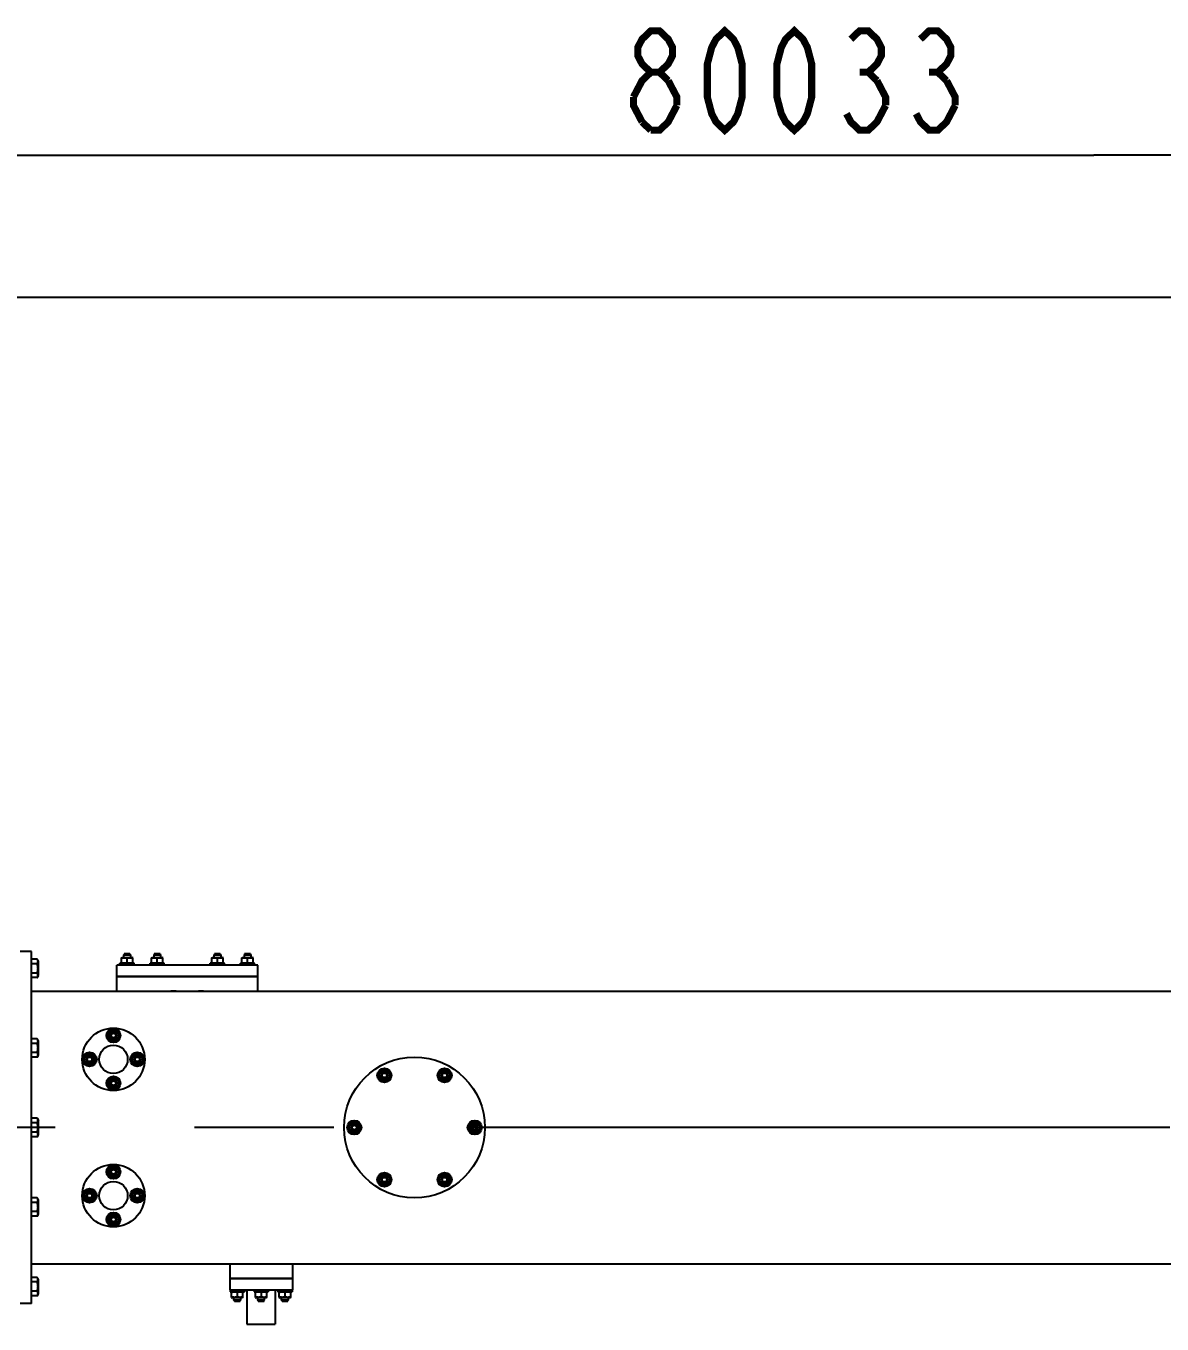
# Model space of a CAD drawing. Header units: millimetres. Extents: x 0 to 1189, y 0 to 841.
# Drawn here: x 506.72 to 546.72, y 692.27 to 737.97 of the extents above; entities that cross this region are included whole.
import ezdxf

# ---------------------------------------------------------------- set-up
doc = ezdxf.new("R2010")
doc.units = ezdxf.units.MM
doc.header["$LTSCALE"] = 65.395
doc.linetypes.add('CENTER', pattern=[0.6, 0.375, -0.075, 0.075, -0.075])
doc.layers.get('0').update_dxf_attribs({"linetype": 'CONTINUOUS'})
for name, color, linetype in [('ALL_AXIS', 7, 'CONTINUOUS'), ('ALL_CHAMFER', 7, 'CONTINUOUS'), ('ALL_DIMENSIONS', 7, 'CONTINUOUS'), ('ALL_ROUND', 7, 'CONTINUOUS')]:
    doc.layers.add(name, color=color, linetype=linetype)
doc.styles.get("Standard").update_dxf_attribs({"font": 'txt', "width": 0.7})
doc.dimstyles.new('DIMSTYLE_2', dxfattribs={"dimtxt": 3.5, "dimasz": 3, "dimexe": 0.18, "dimexo": 0.0625, "dimgap": 0.09, "dimtad": 1, "dimlfac": 25, "dimdsep": 46, "dimtxsty": 'STANDARD', "dimblk": '_FILLED', "dimblk1": '_FILLED', "dimblk2": '_FILLED', "dimcen": 0.09, "dimadec": 0, "dimazin": 0, "dimtp": 2, "dimtm": 2, "dimtfac": 1, "dimtofl": 0, "dimtmove": 0, "dimatfit": 3, "dimldrblk": '_FILLED', "dimfxl": 1, "dimtolj": 1, "dimarcsym": 0})

# ---------------------------------------------------------------- blocks, each defined once
blk = doc.blocks.new('_FILLED')
at = {"color": 0, "linetype": 'BYBLOCK'}
blk.add_solid([(0, 0), (-1, 0.167), (-1, -0.167)], dxfattribs=at)
blk = doc.blocks.new('*D1')
at = {"layer": 'ALL_DIMENSIONS', "color": 2, "linetype": 'CONTINUOUS'}
for p, q in [((111.762, 705.039), (111.762, 735.427)), ((976.89, 705.039), (976.89, 735.427)), ((111.762, 733.427), (544.326, 733.427)), ((976.89, 733.427), (544.326, 733.427))]:
    blk.add_line(p, q, dxfattribs=at)
at = {"layer": 'ALL_DIMENSIONS', "color": 2, "linetype": 'CONTINUOUS', "xscale": 3, "yscale": 3, "zscale": 3, "rotation": 180}
blk.add_blockref('_FILLED', (111.762, 733.427), dxfattribs=at)
at = {"layer": 'ALL_DIMENSIONS', "color": 2, "linetype": 'CONTINUOUS', "xscale": 3, "yscale": 3, "zscale": 3}
blk.add_blockref('_FILLED', (976.89, 733.427), dxfattribs=at)
blk = doc.blocks.new('*D5')
at = {"layer": 'ALL_DIMENSIONS', "color": 2, "linetype": 'CONTINUOUS'}
for p, q in [((452.402, 694.115), (452.402, 730.427)), ((692.402, 694.115), (692.402, 730.427)), ((452.402, 728.427), (572.402, 728.427)), ((692.402, 728.427), (572.402, 728.427))]:
    blk.add_line(p, q, dxfattribs=at)
at = {"layer": 'ALL_DIMENSIONS', "color": 2, "linetype": 'CONTINUOUS', "xscale": 3, "yscale": 3, "zscale": 3, "rotation": 180}
blk.add_blockref('_FILLED', (452.402, 728.427), dxfattribs=at)
at = {"layer": 'ALL_DIMENSIONS', "color": 2, "linetype": 'CONTINUOUS', "xscale": 3, "yscale": 3, "zscale": 3}
blk.add_blockref('_FILLED', (692.402, 728.427), dxfattribs=at)

msp = doc.modelspace()

# ---------------------------------------------------------------- linework, layer by layer
at = {"color": 7, "linetype": 'CONTINUOUS'}
for p, q in [((506.92175857, 705.38712965), (506.52175857, 705.38712965)), ((506.92175857, 692.98712965), (506.92175857, 705.38712965)), ((510.38443807, 705.30712965), (510.17907908, 705.30712965)), ((511.44443807, 705.30712965), (511.23907908, 705.30712965)), ((513.56443807, 705.30712965), (513.35907908, 705.30712965)), ((514.62443807, 705.30712965), (514.41907908, 705.30712965)), ((507.12058418, 705.1104458), (506.92175857, 705.1104458)), ((507.12058418, 704.94878773), (506.92175857, 704.94878773)), ((507.12058418, 705.1104458), (507.16175857, 705.03912965)), ((510.08175677, 705.16758161), (510.10175857, 705.17912965)), ((510.08175857, 704.98267666), (510.08175857, 705.16758265)), ((510.10175857, 704.97112965), (510.08175857, 704.98267666)), ((510.10175996, 705.17912965), (510.46175719, 705.17912965)), ((510.28175857, 705.00053994), (510.28175857, 705.14971937)), ((510.48176038, 705.16758161), (510.46175857, 705.17912965)), ((510.46175857, 704.97112965), (510.48175857, 704.98267666)), ((510.48175857, 704.98267666), (510.48175857, 705.16758265)), ((511.14175677, 705.16758161), (511.16175857, 705.17912965)), ((511.14175857, 704.98267666), (511.14175857, 705.16758265)), ((511.16175857, 704.97112965), (511.14175857, 704.98267666)), ((511.16175996, 705.17912965), (511.52175719, 705.17912965)), ((511.34175857, 705.00053994), (511.34175857, 705.14971937)), ((511.54176038, 705.16758161), (511.52175857, 705.17912965)), ((511.52175857, 704.97112965), (511.54175857, 704.98267666)), ((511.54175857, 704.98267666), (511.54175857, 705.16758265)), ((513.26175677, 705.16758161), (513.28175857, 705.17912965)), ((513.26175857, 704.98267666), (513.26175857, 705.16758265)), ((513.28175857, 704.97112965), (513.26175857, 704.98267666)), ((513.28175996, 705.17912965), (513.64175719, 705.17912965)), ((513.46175857, 705.00053994), (513.46175857, 705.14971937)), ((513.66176038, 705.16758161), (513.64175857, 705.17912965)), ((513.64175857, 704.97112965), (513.66175857, 704.98267666)), ((513.66175857, 704.98267666), (513.66175857, 705.16758265)), ((514.32175677, 705.16758161), (514.34175857, 705.17912965)), ((514.32175857, 704.98267666), (514.32175857, 705.16758265)), ((514.34175857, 704.97112965), (514.32175857, 704.98267666)), ((514.34175996, 705.17912965), (514.70175719, 705.17912965)), ((514.52175857, 705.00053994), (514.52175857, 705.14971937)), ((514.72176038, 705.16758161), (514.70175857, 705.17912965)), ((514.70175857, 704.97112965), (514.72175857, 704.98267666)), ((514.72175857, 704.98267666), (514.72175857, 705.16758265)), ((507.12058418, 704.62547158), (506.92175857, 704.62547158)), ((507.12058418, 704.4638135), (506.92175857, 704.4638135)), ((507.12058418, 704.4638135), (507.16175857, 704.53512965)), ((509.92177878, 704.50712965), (514.88173837, 704.50712965)), ((506.92175857, 703.98712965), (510.50768936, 703.98712965)), ((514.29582779, 703.98712965), (550.50768936, 703.98712965)), ((509.80175857, 702.65806976), (509.60175857, 702.54259971)), ((509.60175857, 702.54259971), (509.60175857, 702.3116596)), ((510.00175857, 702.54259971), (509.80175857, 702.65806976)), ((510.00175857, 702.3116596), (510.00175857, 702.54259971)), ((507.12058418, 702.3104458), (506.92175857, 702.3104458)), ((507.12058418, 702.14878773), (506.92175857, 702.14878773)), ((507.12058418, 702.3104458), (507.16175857, 702.23912965)), ((509.60175857, 702.3116596), (509.80175857, 702.19618955)), ((509.80175857, 702.19618955), (510.00175857, 702.3116596)), ((507.12058418, 701.82547158), (506.92175857, 701.82547158)), ((507.12058418, 701.6638135), (506.92175857, 701.6638135)), ((507.12058418, 701.6638135), (507.16175857, 701.73512965)), ((508.96175857, 701.81806976), (508.76175857, 701.70259971)), ((508.76175857, 701.70259971), (508.76175857, 701.4716596)), ((509.16175857, 701.70259971), (508.96175857, 701.81806976)), ((509.16175857, 701.4716596), (509.16175857, 701.70259971)), ((510.64175857, 701.81806976), (510.44175857, 701.70259971)), ((510.44175857, 701.70259971), (510.44175857, 701.4716596)), ((510.84175857, 701.70259971), (510.64175857, 701.81806976)), ((510.84175857, 701.4716596), (510.84175857, 701.70259971)), ((508.76175857, 701.4716596), (508.96175857, 701.35618955)), ((508.96175857, 701.35618955), (509.16175857, 701.4716596)), ((510.44175857, 701.4716596), (510.64175857, 701.35618955)), ((510.64175857, 701.35618955), (510.84175857, 701.4716596)), ((519.34175857, 701.25404362), (519.14175857, 701.13857356)), ((519.54175857, 701.13857356), (519.34175857, 701.25404362)), ((521.46175857, 701.25404362), (521.26175857, 701.13857356)), ((521.66175857, 701.13857356), (521.46175857, 701.25404362)), ((509.80175857, 700.97806976), (509.60175857, 700.86259971)), ((509.60175857, 700.86259971), (509.60175857, 700.6316596)), ((510.00175857, 700.86259971), (509.80175857, 700.97806976)), ((510.00175857, 700.6316596), (510.00175857, 700.86259971)), ((519.14175857, 701.13857356), (519.14175857, 700.90763346)), ((519.14175857, 700.90763346), (519.34175857, 700.7921634)), ((519.34175857, 700.7921634), (519.54175857, 700.90763346)), ((519.54175857, 700.90763346), (519.54175857, 701.13857356)), ((521.26175857, 701.13857356), (521.26175857, 700.90763346)), ((521.26175857, 700.90763346), (521.46175857, 700.7921634)), ((521.46175857, 700.7921634), (521.66175857, 700.90763346)), ((521.66175857, 700.90763346), (521.66175857, 701.13857356)), ((509.60175857, 700.6316596), (509.80175857, 700.51618955)), ((509.80175857, 700.51618955), (510.00175857, 700.6316596)), ((507.12058418, 699.5104458), (506.92175857, 699.5104458)), ((507.12058418, 699.34878773), (506.92175857, 699.34878773)), ((507.12058418, 699.5104458), (507.16175857, 699.43912965)), ((518.28175857, 699.41806976), (518.08175857, 699.30259971)), ((518.48175857, 699.30259971), (518.28175857, 699.41806976)), ((522.52175857, 699.41806976), (522.32175857, 699.30259971)), ((522.72175857, 699.30259971), (522.52175857, 699.41806976)), ((507.12058418, 699.02547158), (506.92175857, 699.02547158)), ((507.12058418, 698.8638135), (507.16175857, 698.93512965)), ((518.08175857, 699.30259971), (518.08175857, 699.0716596)), ((518.08175857, 699.0716596), (518.28175857, 698.95618955)), ((518.28175857, 698.95618955), (518.48175857, 699.0716596)), ((518.48175857, 699.0716596), (518.48175857, 699.30259971)), ((522.32175857, 699.30259971), (522.32175857, 699.0716596)), ((522.32175857, 699.0716596), (522.52175857, 698.95618955)), ((522.52175857, 698.95618955), (522.72175857, 699.0716596)), ((522.72175857, 699.0716596), (522.72175857, 699.30259971)), ((507.12058418, 698.8638135), (506.92175857, 698.8638135)), ((509.80175857, 697.85806976), (509.60175857, 697.74259971)), ((509.60175857, 697.74259971), (509.60175857, 697.5116596)), ((509.60175857, 697.5116596), (509.80175857, 697.39618955)), ((510.00175857, 697.74259971), (509.80175857, 697.85806976)), ((509.80175857, 697.39618955), (510.00175857, 697.5116596)), ((510.00175857, 697.5116596), (510.00175857, 697.74259971)), ((519.34175857, 697.5820959), (519.14175857, 697.46662585)), ((519.54175857, 697.46662585), (519.34175857, 697.5820959)), ((521.46175857, 697.5820959), (521.26175857, 697.46662585)), ((521.66175857, 697.46662585), (521.46175857, 697.5820959)), ((519.14175857, 697.46662585), (519.14175857, 697.23568574)), ((519.14175857, 697.23568574), (519.34175857, 697.12021569)), ((519.34175857, 697.12021569), (519.54175857, 697.23568574)), ((519.54175857, 697.23568574), (519.54175857, 697.46662585)), ((521.26175857, 697.46662585), (521.26175857, 697.23568574)), ((521.26175857, 697.23568574), (521.46175857, 697.12021569)), ((521.46175857, 697.12021569), (521.66175857, 697.23568574)), ((521.66175857, 697.23568574), (521.66175857, 697.46662585)), ((507.12058418, 696.7104458), (506.92175857, 696.7104458)), ((507.12058418, 696.7104458), (507.16175857, 696.63912965)), ((508.96175857, 697.01806976), (508.76175857, 696.90259971)), ((508.76175857, 696.90259971), (508.76175857, 696.6716596)), ((508.76175857, 696.6716596), (508.96175857, 696.55618955)), ((509.16175857, 696.90259971), (508.96175857, 697.01806976)), ((508.96175857, 696.55618955), (509.16175857, 696.6716596)), ((509.16175857, 696.6716596), (509.16175857, 696.90259971)), ((510.64175857, 697.01806976), (510.44175857, 696.90259971)), ((510.44175857, 696.90259971), (510.44175857, 696.6716596)), ((510.44175857, 696.6716596), (510.64175857, 696.55618955)), ((510.84175857, 696.90259971), (510.64175857, 697.01806976)), ((510.64175857, 696.55618955), (510.84175857, 696.6716596)), ((510.84175857, 696.6716596), (510.84175857, 696.90259971)), ((507.12058418, 696.54878773), (506.92175857, 696.54878773)), ((507.12058418, 696.22547158), (506.92175857, 696.22547158)), ((507.12058418, 696.0638135), (507.16175857, 696.13512965)), ((509.80175857, 696.17806976), (509.60175857, 696.06259971)), ((510.00175857, 696.06259971), (509.80175857, 696.17806976)), ((507.12058418, 696.0638135), (506.92175857, 696.0638135)), ((509.60175857, 696.06259971), (509.60175857, 695.8316596)), ((509.60175857, 695.8316596), (509.80175857, 695.71618955)), ((509.80175857, 695.71618955), (510.00175857, 695.8316596)), ((510.00175857, 695.8316596), (510.00175857, 696.06259971)), ((507.12058418, 693.9104458), (506.92175857, 693.9104458)), ((507.12058418, 693.9104458), (507.16175857, 693.83912965)), ((516.10174961, 693.86712965), (513.90176753, 693.86712965)), ((507.12058418, 693.74878773), (506.92175857, 693.74878773)), ((507.12058418, 693.42547158), (506.92175857, 693.42547158)), ((513.98175857, 693.40312965), (513.96175857, 693.39158265)), ((513.96175857, 693.20667666), (513.96175857, 693.39158265)), ((514.34175857, 693.40312965), (514.36175857, 693.39158265)), ((514.36175857, 693.20667666), (514.36175857, 693.39158265)), ((514.82175857, 693.40312965), (514.80175857, 693.39158265)), ((514.80175857, 693.20667666), (514.80175857, 693.39158265)), ((515.18175857, 693.40312965), (515.20175857, 693.39158265)), ((515.20175857, 693.20667666), (515.20175857, 693.39158265)), ((515.66175857, 693.40312965), (515.64175857, 693.39158265)), ((515.64175857, 693.20667666), (515.64175857, 693.39158265)), ((516.02175857, 693.40312965), (516.04175857, 693.39158265)), ((516.04175857, 693.20667666), (516.04175857, 693.39158265)), ((506.92175857, 692.98712965), (506.52175857, 692.98712965)), ((507.12058418, 693.2638135), (506.92175857, 693.2638135)), ((507.12058418, 693.2638135), (507.16175857, 693.33512965)), ((513.96175677, 693.2066777), (513.98175857, 693.19512965)), ((514.34175719, 693.19512965), (513.98175996, 693.19512965)), ((514.05907908, 693.06712965), (514.26443807, 693.06712965)), ((514.16175857, 693.37371937), (514.16175857, 693.22453994)), ((514.36176038, 693.2066777), (514.34175857, 693.19512965)), ((514.80175677, 693.2066777), (514.82175857, 693.19512965)), ((515.18175719, 693.19512965), (514.82175996, 693.19512965)), ((514.89907908, 693.06712965), (515.10443807, 693.06712965)), ((515.00175857, 693.37371937), (515.00175857, 693.22453994)), ((515.20176038, 693.2066777), (515.18175857, 693.19512965)), ((515.64175677, 693.2066777), (515.66175857, 693.19512965)), ((516.02175719, 693.19512965), (515.66175996, 693.19512965)), ((515.73907908, 693.06712965), (515.94443807, 693.06712965)), ((515.84175857, 693.37371937), (515.84175857, 693.22453994)), ((516.04176038, 693.2066777), (516.02175857, 693.19512965))]:
    msp.add_line(p, q, dxfattribs=at)
at = {"color": 2, "linetype": 'CONTINUOUS'}
for p, q in [((510.17907908, 705.30712965), (510.17907908, 705.28445016)), ((510.38443807, 705.30712965), (510.38443807, 705.28445016)), ((511.23907908, 705.30712965), (511.23907908, 705.28445016)), ((511.44443807, 705.30712965), (511.44443807, 705.28445016)), ((513.35907908, 705.30712965), (513.35907908, 705.28445016)), ((513.56443807, 705.30712965), (513.56443807, 705.28445016)), ((514.41907908, 705.30712965), (514.41907908, 705.28445016)), ((514.62443807, 705.30712965), (514.62443807, 705.28445016)), ((514.05907908, 693.06712965), (514.05907908, 693.08980915)), ((514.26443807, 693.06712965), (514.26443807, 693.08980915)), ((514.89907908, 693.06712965), (514.89907908, 693.08980915)), ((515.10443807, 693.06712965), (515.10443807, 693.08980915)), ((515.73907908, 693.06712965), (515.73907908, 693.08980915)), ((515.94443807, 693.06712965), (515.94443807, 693.08980915))]:
    msp.add_line(p, q, dxfattribs=at)
at = {"color": 7, "linetype": 'CONTINUOUS'}
for points in [[(507.12058418, 704.94878773), (507.12640982, 704.95940765), (507.13145974, 704.96980971), (507.13572881, 704.97995768), (507.13923244, 704.98996026), (507.14199369, 704.99991106), (507.1439844, 705.00981909), (507.14518639, 705.01972602), (507.14559277, 705.0296275), (507.14518434, 705.03953121), (507.14397981, 705.04944283), (507.14198547, 705.05935666), (507.1392194, 705.06931467), (507.13570654, 705.07933092), (507.13143266, 705.08948349), (507.12639114, 705.09986546), (507.12058418, 705.1104458)], [(507.12058418, 704.62547158), (507.12717898, 704.6496924), (507.13276393, 704.67338851), (507.13733532, 704.69646298), (507.14090427, 704.71920656), (507.1434929, 704.74187945), (507.14506455, 704.76447629), (507.14558637, 704.78708057), (507.14506907, 704.80968589), (507.1435018, 704.83228464), (507.14091635, 704.85496392), (507.1373483, 704.87772263), (507.13277544, 704.90081783), (507.1271861, 704.92453828), (507.12058418, 704.94878773)], [(510.08175857, 705.14971937), (510.09228277, 705.15308744), (510.10262009, 705.15610057), (510.1127462, 705.15875573), (510.12273409, 705.16106201), (510.13264158, 705.16303023), (510.14248981, 705.16465218), (510.15231803, 705.16592604), (510.16212971, 705.16684352), (510.17194262, 705.16739617), (510.18175312, 705.16758265), (510.19156284, 705.16739662), (510.20137375, 705.16684454), (510.21118225, 705.16592795), (510.22100673, 705.16465522), (510.23085145, 705.16303461), (510.24075518, 705.161068), (510.25073589, 705.15876463), (510.26086033, 705.15611074), (510.27121031, 705.15309432), (510.28175857, 705.14971937)], [(510.08175857, 705.00053994), (510.09489992, 704.9963781), (510.10776974, 704.99277084), (510.12032232, 704.98972203), (510.13269478, 704.98722004), (510.14500562, 704.98524766), (510.15726493, 704.98382553), (510.16952502, 704.98296692), (510.18177772, 704.98267666), (510.19402996, 704.98296869), (510.20628868, 704.98382893), (510.21854608, 704.98525248), (510.2308534, 704.98722568), (510.24321917, 704.98972739), (510.25576371, 704.99277511), (510.26862557, 704.9963806), (510.28175857, 705.00053994)], [(510.28175857, 705.14971937), (510.29345671, 705.15344537), (510.30492562, 705.15673159), (510.31613046, 705.15957397), (510.32717573, 705.1619847), (510.33814885, 705.16397936), (510.34906613, 705.16554375), (510.35997342, 705.16667171), (510.37086945, 705.16735468), (510.38176964, 705.16758069), (510.39266971, 705.16735376), (510.4035655, 705.16666988), (510.41447202, 705.16554115), (510.42538761, 705.16397621), (510.43635807, 705.16198136), (510.44739919, 705.15957105), (510.45859944, 705.15672945), (510.47006428, 705.15344418), (510.48175857, 705.14971937)], [(510.28175857, 705.00053994), (510.29489992, 704.9963781), (510.30776974, 704.99277084), (510.32032232, 704.98972203), (510.33269478, 704.98722004), (510.34500562, 704.98524766), (510.35726493, 704.98382553), (510.36952502, 704.98296692), (510.38177772, 704.98267666), (510.39402996, 704.98296869), (510.40628868, 704.98382893), (510.41854608, 704.98525248), (510.4308534, 704.98722568), (510.44321917, 704.98972739), (510.45576371, 704.99277511), (510.46862557, 704.9963806), (510.48175857, 705.00053994)], [(511.14175857, 705.14971937), (511.15228277, 705.15308744), (511.16262009, 705.15610057), (511.1727462, 705.15875573), (511.18273409, 705.16106201), (511.19264158, 705.16303023), (511.20248981, 705.16465218), (511.21231803, 705.16592604), (511.22212971, 705.16684352), (511.23194262, 705.16739617), (511.24175312, 705.16758265), (511.25156284, 705.16739662), (511.26137375, 705.16684454), (511.27118225, 705.16592795), (511.28100673, 705.16465522), (511.29085145, 705.16303461), (511.30075518, 705.161068), (511.31073589, 705.15876463), (511.32086033, 705.15611074), (511.33121031, 705.15309432), (511.34175857, 705.14971937)], [(511.14175857, 705.00053994), (511.15489992, 704.9963781), (511.16776974, 704.99277084), (511.18032232, 704.98972203), (511.19269478, 704.98722004), (511.20500562, 704.98524766), (511.21726493, 704.98382553), (511.22952502, 704.98296692), (511.24177772, 704.98267666), (511.25402996, 704.98296869), (511.26628868, 704.98382893), (511.27854608, 704.98525248), (511.2908534, 704.98722568), (511.30321917, 704.98972739), (511.31576371, 704.99277511), (511.32862557, 704.9963806), (511.34175857, 705.00053994)], [(511.34175857, 705.14971937), (511.35345671, 705.15344537), (511.36492562, 705.15673159), (511.37613046, 705.15957397), (511.38717573, 705.1619847), (511.39814885, 705.16397936), (511.40906613, 705.16554375), (511.41997342, 705.16667171), (511.43086945, 705.16735468), (511.44176964, 705.16758069), (511.45266971, 705.16735376), (511.4635655, 705.16666988), (511.47447202, 705.16554115), (511.48538761, 705.16397621), (511.49635807, 705.16198136), (511.50739919, 705.15957105), (511.51859944, 705.15672945), (511.53006428, 705.15344418), (511.54175857, 705.14971937)], [(511.34175857, 705.00053994), (511.35489992, 704.9963781), (511.36776974, 704.99277084), (511.38032232, 704.98972203), (511.39269478, 704.98722004), (511.40500562, 704.98524766), (511.41726493, 704.98382553), (511.42952502, 704.98296692), (511.44177772, 704.98267666), (511.45402996, 704.98296869), (511.46628868, 704.98382893), (511.47854608, 704.98525248), (511.4908534, 704.98722568), (511.50321917, 704.98972739), (511.51576371, 704.99277511), (511.52862557, 704.9963806), (511.54175857, 705.00053994)], [(513.26175857, 705.14971937), (513.27228277, 705.15308744), (513.28262009, 705.15610057), (513.2927462, 705.15875573), (513.30273409, 705.16106201), (513.31264158, 705.16303023), (513.32248981, 705.16465218), (513.33231803, 705.16592604), (513.34212971, 705.16684352), (513.35194262, 705.16739617), (513.36175312, 705.16758265), (513.37156284, 705.16739662), (513.38137375, 705.16684454), (513.39118225, 705.16592795), (513.40100673, 705.16465522), (513.41085145, 705.16303461), (513.42075518, 705.161068), (513.43073589, 705.15876463), (513.44086033, 705.15611074), (513.45121031, 705.15309432), (513.46175857, 705.14971937)], [(513.26175857, 705.00053994), (513.27489992, 704.9963781), (513.28776974, 704.99277084), (513.30032232, 704.98972203), (513.31269478, 704.98722004), (513.32500562, 704.98524766), (513.33726493, 704.98382553), (513.34952502, 704.98296692), (513.36177772, 704.98267666), (513.37402996, 704.98296869), (513.38628868, 704.98382893), (513.39854608, 704.98525248), (513.4108534, 704.98722568), (513.42321917, 704.98972739), (513.43576371, 704.99277511), (513.44862557, 704.9963806), (513.46175857, 705.00053994)], [(513.46175857, 705.14971937), (513.47345671, 705.15344537), (513.48492562, 705.15673159), (513.49613046, 705.15957397), (513.50717573, 705.1619847), (513.51814885, 705.16397936), (513.52906613, 705.16554375), (513.53997342, 705.16667171), (513.55086945, 705.16735468), (513.56176964, 705.16758069), (513.57266971, 705.16735376), (513.5835655, 705.16666988), (513.59447202, 705.16554115), (513.60538761, 705.16397621), (513.61635807, 705.16198136), (513.62739919, 705.15957105), (513.63859944, 705.15672945), (513.65006428, 705.15344418), (513.66175857, 705.14971937)], [(513.46175857, 705.00053994), (513.47489992, 704.9963781), (513.48776974, 704.99277084), (513.50032232, 704.98972203), (513.51269478, 704.98722004), (513.52500562, 704.98524766), (513.53726493, 704.98382553), (513.54952502, 704.98296692), (513.56177772, 704.98267666), (513.57402996, 704.98296869), (513.58628868, 704.98382893), (513.59854608, 704.98525248), (513.6108534, 704.98722568), (513.62321917, 704.98972739), (513.63576371, 704.99277511), (513.64862557, 704.9963806), (513.66175857, 705.00053994)], [(514.32175857, 705.14971937), (514.33228277, 705.15308744), (514.34262009, 705.15610057), (514.3527462, 705.15875573), (514.36273409, 705.16106201), (514.37264158, 705.16303023), (514.38248981, 705.16465218), (514.39231803, 705.16592604), (514.40212971, 705.16684352), (514.41194262, 705.16739617), (514.42175312, 705.16758265), (514.43156284, 705.16739662), (514.44137375, 705.16684454), (514.45118225, 705.16592795), (514.46100673, 705.16465522), (514.47085145, 705.16303461), (514.48075518, 705.161068), (514.49073589, 705.15876463), (514.50086033, 705.15611074), (514.51121031, 705.15309432), (514.52175857, 705.14971937)], [(514.32175857, 705.00053994), (514.33489992, 704.9963781), (514.34776974, 704.99277084), (514.36032232, 704.98972203), (514.37269478, 704.98722004), (514.38500562, 704.98524766), (514.39726493, 704.98382553), (514.40952502, 704.98296692), (514.42177772, 704.98267666), (514.43402996, 704.98296869), (514.44628868, 704.98382893), (514.45854608, 704.98525248), (514.4708534, 704.98722568), (514.48321917, 704.98972739), (514.49576371, 704.99277511), (514.50862557, 704.9963806), (514.52175857, 705.00053994)], [(514.52175857, 705.14971937), (514.53345671, 705.15344537), (514.54492562, 705.15673159), (514.55613046, 705.15957397), (514.56717573, 705.1619847), (514.57814885, 705.16397936), (514.58906613, 705.16554375), (514.59997342, 705.16667171), (514.61086945, 705.16735468), (514.62176964, 705.16758069), (514.63266971, 705.16735376), (514.6435655, 705.16666988), (514.65447202, 705.16554115), (514.66538761, 705.16397621), (514.67635807, 705.16198136), (514.68739919, 705.15957105), (514.69859944, 705.15672945), (514.71006428, 705.15344418), (514.72175857, 705.14971937)], [(514.52175857, 705.00053994), (514.53489992, 704.9963781), (514.54776974, 704.99277084), (514.56032232, 704.98972203), (514.57269478, 704.98722004), (514.58500562, 704.98524766), (514.59726493, 704.98382553), (514.60952502, 704.98296692), (514.62177772, 704.98267666), (514.63402996, 704.98296869), (514.64628868, 704.98382893), (514.65854608, 704.98525248), (514.6708534, 704.98722568), (514.68321917, 704.98972739), (514.69576371, 704.99277511), (514.70862557, 704.9963806), (514.72175857, 705.00053994)], [(507.12058418, 704.4638135), (507.12639207, 704.47439645), (507.13143316, 704.48477691), (507.13570453, 704.49492248), (507.13921491, 704.50493039), (507.14198072, 704.51488312), (507.14397592, 704.52479248), (507.14518203, 704.53469946), (507.14559276, 704.54459893), (507.14518941, 704.55449671), (507.14399074, 704.56440095), (507.14200358, 704.57430739), (507.13924501, 704.58425906), (507.13574228, 704.59426661), (507.13147181, 704.60442297), (507.1264173, 704.61483669), (507.12058418, 704.62547158)], [(512.59999536, 703.9822303), (512.40083074, 703.98094426), (512.20187231, 703.9822519), (512.01164318, 703.98522479), (511.82730231, 703.98712965)], [(512.97621484, 703.98712965), (512.79084305, 703.98521296), (512.59999536, 703.9822303)], [(507.12058418, 702.14878773), (507.12640982, 702.15940765), (507.13145974, 702.16980971), (507.13572881, 702.17995768), (507.13923244, 702.18996026), (507.14199369, 702.19991106), (507.1439844, 702.20981909), (507.14518639, 702.21972602), (507.14559277, 702.2296275), (507.14518434, 702.23953121), (507.14397981, 702.24944283), (507.14198547, 702.25935666), (507.1392194, 702.26931467), (507.13570654, 702.27933092), (507.13143266, 702.28948349), (507.12639114, 702.29986546), (507.12058418, 702.3104458)], [(507.12058418, 701.82547158), (507.12717898, 701.8496924), (507.13276393, 701.87338851), (507.13733532, 701.89646298), (507.14090427, 701.91920656), (507.1434929, 701.94187945), (507.14506455, 701.96447629), (507.14558637, 701.98708057), (507.14506907, 702.00968589), (507.1435018, 702.03228464), (507.14091635, 702.05496392), (507.1373483, 702.07772263), (507.13277544, 702.10081783), (507.1271861, 702.12453828), (507.12058418, 702.14878773)], [(507.12058418, 701.6638135), (507.12639207, 701.67439645), (507.13143316, 701.68477691), (507.13570453, 701.69492248), (507.13921491, 701.70493039), (507.14198072, 701.71488312), (507.14397592, 701.72479248), (507.14518203, 701.73469946), (507.14559276, 701.74459893), (507.14518941, 701.75449671), (507.14399074, 701.76440095), (507.14200358, 701.77430739), (507.13924501, 701.78425906), (507.13574228, 701.79426661), (507.13147181, 701.80442297), (507.1264173, 701.81483669), (507.12058418, 701.82547158)], [(507.12058418, 699.34878773), (507.12640982, 699.35940765), (507.13145974, 699.36980971), (507.13572881, 699.37995768), (507.13923244, 699.38996026), (507.14199369, 699.39991106), (507.1439844, 699.40981909), (507.14518639, 699.41972602), (507.14559277, 699.4296275), (507.14518434, 699.43953121), (507.14397981, 699.44944283), (507.14198547, 699.45935666), (507.1392194, 699.46931467), (507.13570654, 699.47933092), (507.13143266, 699.48948349), (507.12639114, 699.49986546), (507.12058418, 699.5104458)], [(507.12058418, 699.02547158), (507.12717898, 699.0496924), (507.13276393, 699.07338851), (507.13733532, 699.09646298), (507.14090427, 699.11920656), (507.1434929, 699.14187945), (507.14506455, 699.16447628), (507.14558637, 699.18708057), (507.14506907, 699.20968589), (507.1435018, 699.23228464), (507.14091635, 699.25496392), (507.1373483, 699.27772263), (507.13277544, 699.30081783), (507.1271861, 699.32453828), (507.12058418, 699.34878773)], [(507.12058418, 698.8638135), (507.12639207, 698.87439645), (507.13143316, 698.88477691), (507.13570453, 698.89492248), (507.13921491, 698.90493039), (507.14198072, 698.91488312), (507.14397592, 698.92479248), (507.14518203, 698.93469946), (507.14559276, 698.94459893), (507.14518941, 698.95449671), (507.14399074, 698.96440095), (507.14200358, 698.97430739), (507.13924501, 698.98425906), (507.13574228, 698.99426661), (507.13147181, 699.00442297), (507.1264173, 699.01483669), (507.12058418, 699.02547158)], [(507.12058418, 696.54878773), (507.12640982, 696.55940765), (507.13145974, 696.56980971), (507.13572881, 696.57995768), (507.13923244, 696.58996026), (507.14199369, 696.59991106), (507.1439844, 696.60981909), (507.14518639, 696.61972602), (507.14559277, 696.6296275), (507.14518434, 696.63953121), (507.14397981, 696.64944283), (507.14198547, 696.65935666), (507.1392194, 696.66931467), (507.13570654, 696.67933092), (507.13143266, 696.68948349), (507.12639114, 696.69986546), (507.12058418, 696.7104458)], [(507.12058418, 696.22547158), (507.12717898, 696.2496924), (507.13276393, 696.27338851), (507.13733532, 696.29646298), (507.14090427, 696.31920656), (507.1434929, 696.34187945), (507.14506455, 696.36447629), (507.14558637, 696.38708057), (507.14506907, 696.40968589), (507.1435018, 696.43228464), (507.14091635, 696.45496392), (507.1373483, 696.47772263), (507.13277544, 696.50081783), (507.1271861, 696.52453828), (507.12058418, 696.54878773)], [(507.12058418, 696.0638135), (507.12639207, 696.07439645), (507.13143316, 696.08477691), (507.13570453, 696.09492248), (507.13921491, 696.10493039), (507.14198072, 696.11488312), (507.14397592, 696.12479248), (507.14518203, 696.13469946), (507.14559276, 696.14459893), (507.14518941, 696.15449671), (507.14399074, 696.16440095), (507.14200358, 696.17430739), (507.13924501, 696.18425906), (507.13574228, 696.19426661), (507.13147181, 696.20442297), (507.1264173, 696.21483669), (507.12058418, 696.22547158)], [(507.12058418, 693.74878773), (507.12640982, 693.75940765), (507.13145974, 693.76980971), (507.13572881, 693.77995768), (507.13923244, 693.78996026), (507.14199369, 693.79991106), (507.1439844, 693.80981909), (507.14518639, 693.81972602), (507.14559277, 693.8296275), (507.14518434, 693.83953121), (507.14397981, 693.84944283), (507.14198547, 693.85935666), (507.1392194, 693.86931467), (507.13570654, 693.87933092), (507.13143266, 693.88948349), (507.12639114, 693.89986546), (507.12058418, 693.9104458)], [(507.12058418, 693.42547158), (507.12717898, 693.4496924), (507.13276393, 693.47338851), (507.13733532, 693.49646298), (507.14090427, 693.51920656), (507.1434929, 693.54187945), (507.14506455, 693.56447628), (507.14558637, 693.58708057), (507.14506907, 693.60968589), (507.1435018, 693.63228464), (507.14091635, 693.65496392), (507.1373483, 693.67772263), (507.13277544, 693.70081783), (507.1271861, 693.72453828), (507.12058418, 693.74878773)], [(507.12058418, 693.2638135), (507.12639207, 693.27439645), (507.13143316, 693.28477691), (507.13570453, 693.29492248), (507.13921491, 693.30493039), (507.14198072, 693.31488312), (507.14397592, 693.32479248), (507.14518203, 693.33469946), (507.14559276, 693.34459893), (507.14518941, 693.35449671), (507.14399074, 693.36440095), (507.14200358, 693.37430739), (507.13924501, 693.38425906), (507.13574228, 693.39426661), (507.13147181, 693.40442297), (507.1264173, 693.41483669), (507.12058418, 693.42547158)], [(514.16175857, 693.37371937), (514.14861722, 693.37788121), (514.13574741, 693.38148847), (514.12319482, 693.38453728), (514.11082237, 693.38703927), (514.09851153, 693.38901164), (514.08625222, 693.39043378), (514.07399213, 693.39129239), (514.06173943, 693.39158265), (514.04948719, 693.39129061), (514.03722847, 693.39043037), (514.02497107, 693.38900682), (514.01266375, 693.38703362), (514.00029798, 693.38453192), (513.98775344, 693.3814842), (513.97489158, 693.37787871), (513.96175857, 693.37371937)], [(514.36175857, 693.37371937), (514.34861722, 693.37788121), (514.33574741, 693.38148847), (514.32319482, 693.38453728), (514.31082237, 693.38703927), (514.29851153, 693.38901164), (514.28625222, 693.39043378), (514.27399213, 693.39129239), (514.26173943, 693.39158265), (514.24948719, 693.39129061), (514.23722847, 693.39043037), (514.22497107, 693.38900682), (514.21266375, 693.38703362), (514.20029798, 693.38453192), (514.18775344, 693.3814842), (514.17489158, 693.37787871), (514.16175857, 693.37371937)], [(515.00175857, 693.37371937), (514.98861722, 693.37788121), (514.97574741, 693.38148847), (514.96319482, 693.38453728), (514.95082237, 693.38703927), (514.93851153, 693.38901164), (514.92625222, 693.39043378), (514.91399213, 693.39129239), (514.90173943, 693.39158265), (514.88948719, 693.39129061), (514.87722847, 693.39043037), (514.86497107, 693.38900682), (514.85266375, 693.38703362), (514.84029798, 693.38453192), (514.82775344, 693.3814842), (514.81489158, 693.37787871), (514.80175857, 693.37371937)], [(515.20175857, 693.37371937), (515.18861722, 693.37788121), (515.17574741, 693.38148847), (515.16319482, 693.38453728), (515.15082237, 693.38703927), (515.13851153, 693.38901164), (515.12625222, 693.39043378), (515.11399213, 693.39129239), (515.10173943, 693.39158265), (515.08948719, 693.39129061), (515.07722847, 693.39043037), (515.06497107, 693.38900682), (515.05266375, 693.38703362), (515.04029798, 693.38453192), (515.02775344, 693.3814842), (515.01489158, 693.37787871), (515.00175857, 693.37371937)], [(515.84175857, 693.37371937), (515.82861722, 693.37788121), (515.81574741, 693.38148847), (515.80319482, 693.38453728), (515.79082237, 693.38703927), (515.77851153, 693.38901164), (515.76625222, 693.39043378), (515.75399213, 693.39129239), (515.74173943, 693.39158265), (515.72948719, 693.39129061), (515.71722847, 693.39043037), (515.70497107, 693.38900682), (515.69266375, 693.38703362), (515.68029798, 693.38453192), (515.66775344, 693.3814842), (515.65489158, 693.37787871), (515.64175857, 693.37371937)], [(516.04175857, 693.37371937), (516.02861722, 693.37788121), (516.01574741, 693.38148847), (516.00319482, 693.38453728), (515.99082237, 693.38703927), (515.97851153, 693.38901164), (515.96625222, 693.39043378), (515.95399213, 693.39129239), (515.94173943, 693.39158265), (515.92948719, 693.39129061), (515.91722847, 693.39043037), (515.90497107, 693.38900682), (515.89266375, 693.38703362), (515.88029798, 693.38453192), (515.86775344, 693.3814842), (515.85489158, 693.37787871), (515.84175857, 693.37371937)], [(514.16175857, 693.22453994), (514.15006044, 693.22081394), (514.13859153, 693.21752772), (514.12738669, 693.21468534), (514.11634142, 693.21227461), (514.1053683, 693.21027995), (514.09445102, 693.20871556), (514.08354373, 693.20758759), (514.0726477, 693.20690463), (514.06174751, 693.20667862), (514.05084744, 693.20690555), (514.03995165, 693.20758942), (514.02904513, 693.20871815), (514.01812954, 693.21028309), (514.00715907, 693.21227794), (513.99611796, 693.21468826), (513.98491771, 693.21752986), (513.97345286, 693.22081513), (513.96175857, 693.22453994)], [(514.36175857, 693.22453994), (514.35123438, 693.22117187), (514.34089706, 693.21815874), (514.33077095, 693.21550358), (514.32078306, 693.2131973), (514.31087557, 693.21122908), (514.30102733, 693.20960712), (514.29119912, 693.20833326), (514.28138744, 693.20741579), (514.27157453, 693.20686313), (514.26176403, 693.20667666), (514.25195431, 693.20686268), (514.2421434, 693.20741476), (514.2323349, 693.20833135), (514.22251042, 693.20960408), (514.2126657, 693.2112247), (514.20276196, 693.2131913), (514.19278125, 693.21549467), (514.18265682, 693.21814856), (514.17230684, 693.22116499), (514.16175857, 693.22453994)], [(515.00175857, 693.22453994), (514.99006044, 693.22081394), (514.97859153, 693.21752772), (514.96738669, 693.21468534), (514.95634142, 693.21227461), (514.9453683, 693.21027995), (514.93445102, 693.20871556), (514.92354373, 693.20758759), (514.9126477, 693.20690463), (514.90174751, 693.20667862), (514.89084744, 693.20690555), (514.87995165, 693.20758942), (514.86904513, 693.20871815), (514.85812954, 693.21028309), (514.84715907, 693.21227794), (514.83611796, 693.21468826), (514.82491771, 693.21752986), (514.81345286, 693.22081513), (514.80175857, 693.22453994)], [(515.20175857, 693.22453994), (515.19123438, 693.22117187), (515.18089706, 693.21815874), (515.17077095, 693.21550358), (515.16078306, 693.2131973), (515.15087557, 693.21122908), (515.14102733, 693.20960712), (515.13119912, 693.20833326), (515.12138744, 693.20741579), (515.11157453, 693.20686313), (515.10176403, 693.20667666), (515.09195431, 693.20686268), (515.0821434, 693.20741476), (515.0723349, 693.20833135), (515.06251042, 693.20960408), (515.0526657, 693.2112247), (515.04276196, 693.2131913), (515.03278125, 693.21549467), (515.02265682, 693.21814856), (515.01230684, 693.22116499), (515.00175857, 693.22453994)], [(515.84175857, 693.22453994), (515.83006044, 693.22081394), (515.81859153, 693.21752772), (515.80738669, 693.21468534), (515.79634142, 693.21227461), (515.7853683, 693.21027995), (515.77445102, 693.20871556), (515.76354373, 693.20758759), (515.7526477, 693.20690463), (515.74174751, 693.20667862), (515.73084744, 693.20690555), (515.71995165, 693.20758942), (515.70904513, 693.20871815), (515.69812954, 693.21028309), (515.68715907, 693.21227794), (515.67611796, 693.21468826), (515.66491771, 693.21752986), (515.65345286, 693.22081513), (515.64175857, 693.22453994)], [(516.04175857, 693.22453994), (516.03123438, 693.22117187), (516.02089706, 693.21815874), (516.01077095, 693.21550358), (516.00078306, 693.2131973), (515.99087557, 693.21122908), (515.98102733, 693.20960712), (515.97119912, 693.20833326), (515.96138744, 693.20741579), (515.95157453, 693.20686313), (515.94176403, 693.20667666), (515.93195431, 693.20686268), (515.9221434, 693.20741476), (515.9123349, 693.20833135), (515.90251042, 693.20960408), (515.8926657, 693.2112247), (515.88276196, 693.2131913), (515.87278125, 693.21549467), (515.86265682, 693.21814856), (515.85230684, 693.22116499), (515.84175857, 693.22453994)]]:
    msp.add_lwpolyline(points, dxfattribs=at)
for centre in [(509.80175857, 702.42712965), (508.96175857, 701.58712965), (510.64175857, 701.58712965), (519.34175857, 701.02310351), (521.46175857, 701.02310351), (509.80175857, 700.74712965), (518.28175857, 699.18712965), (522.52175857, 699.18712965), (509.80175857, 697.62712965), (519.34175857, 697.3511558), (521.46175857, 697.3511558), (508.96175857, 696.78712965), (510.64175857, 696.78712965), (509.80175857, 695.94712965)]:
    msp.add_circle(centre, 0.18, dxfattribs=at)
at = {"color": 2, "linetype": 'CONTINUOUS'}
for centre in [(509.80175857, 702.42712965), (508.96175857, 701.58712965), (510.64175857, 701.58712965), (509.80175857, 700.74712965), (519.34175857, 701.02310351), (521.46175857, 701.02310351), (518.28175857, 699.18712965), (522.52175857, 699.18712965), (509.80175857, 697.62712965), (519.34175857, 697.3511558), (521.46175857, 697.3511558), (508.96175857, 696.78712965), (510.64175857, 696.78712965), (509.80175857, 695.94712965)]:
    msp.add_arc(centre, 0.10267949, 255, 195, dxfattribs=at)
at = {"layer": 'ALL_AXIS', "color": 7, "linetype": 'CONTINUOUS'}
for p, q in [((507.12058418, 705.1104458), (507.16175857, 705.03912965)), ((507.16175857, 704.53512965), (507.16175857, 705.03912965)), ((509.92175857, 703.98712965), (509.92175857, 704.90712965)), ((514.88175857, 704.90712965), (509.92175857, 704.90712965)), ((510.03175857, 704.90712965), (510.03175857, 704.97112965)), ((510.53175857, 704.97112965), (510.03175857, 704.97112965)), ((510.10175857, 704.97112965), (510.08175857, 704.98267666)), ((510.16175857, 705.26712965), (510.16175857, 705.17912965)), ((510.40175857, 705.26712965), (510.40175857, 705.17912965)), ((510.46175857, 704.97112965), (510.48175857, 704.98267666)), ((510.53175857, 704.90712965), (510.53175857, 704.97112965)), ((511.09175857, 704.90712965), (511.09175857, 704.97112965)), ((511.59175857, 704.97112965), (511.09175857, 704.97112965)), ((511.16175857, 704.97112965), (511.14175857, 704.98267666)), ((511.22175857, 705.26712965), (511.22175857, 705.17912965)), ((511.46175857, 705.26712965), (511.46175857, 705.17912965)), ((511.52175857, 704.97112965), (511.54175857, 704.98267666)), ((511.59175857, 704.90712965), (511.59175857, 704.97112965)), ((513.21175857, 704.90712965), (513.21175857, 704.97112965)), ((513.71175857, 704.97112965), (513.21175857, 704.97112965)), ((513.28175857, 704.97112965), (513.26175857, 704.98267666)), ((513.34175857, 705.26712965), (513.34175857, 705.17912965)), ((513.58175857, 705.26712965), (513.58175857, 705.17912965)), ((513.64175857, 704.97112965), (513.66175857, 704.98267666)), ((513.71175857, 704.90712965), (513.71175857, 704.97112965)), ((514.27175857, 704.90712965), (514.27175857, 704.97112965)), ((514.77175857, 704.97112965), (514.27175857, 704.97112965)), ((514.34175857, 704.97112965), (514.32175857, 704.98267666)), ((514.40175857, 705.26712965), (514.40175857, 705.17912965)), ((514.64175857, 705.26712965), (514.64175857, 705.17912965)), ((514.70175857, 704.97112965), (514.72175857, 704.98267666)), ((514.77175857, 704.90712965), (514.77175857, 704.97112965)), ((514.88175857, 703.98712965), (514.88175857, 704.90712965)), ((507.12058418, 704.4638135), (507.16175857, 704.53512965)), ((514.88175857, 704.50712965), (509.92175857, 704.50712965)), ((510.50768936, 703.98712965), (514.29582779, 703.98712965)), ((507.12058418, 702.3104458), (507.16175857, 702.23912965)), ((507.16175857, 701.73512965), (507.16175857, 702.23912965)), ((507.12058418, 701.6638135), (507.16175857, 701.73512965)), ((507.12058418, 699.5104458), (507.16175857, 699.43912965)), ((507.16175857, 698.93512965), (507.16175857, 699.43912965)), ((507.12058418, 698.8638135), (507.16175857, 698.93512965)), ((507.12058418, 696.7104458), (507.16175857, 696.63912965)), ((507.16175857, 696.13512965), (507.16175857, 696.63912965)), ((507.12058418, 696.0638135), (507.16175857, 696.13512965)), ((513.90175857, 694.38712965), (513.90175857, 693.46712965)), ((516.10175857, 694.38712965), (516.10175857, 693.46712965)), ((507.12058418, 693.9104458), (507.16175857, 693.83912965)), ((513.90175857, 693.86712965), (516.10175857, 693.86712965)), ((507.16175857, 693.33512965), (507.16175857, 693.83912965)), ((513.90175857, 693.46712965), (516.10175857, 693.46712965)), ((513.91175857, 693.46712965), (513.91175857, 693.40312965)), ((513.91175857, 693.40312965), (514.41175857, 693.40312965)), ((513.98175857, 693.40312965), (513.96175857, 693.39158265)), ((514.34175857, 693.40312965), (514.36175857, 693.39158265)), ((514.41175857, 693.46712965), (514.41175857, 693.40312965)), ((514.50175857, 693.46712965), (514.50175857, 692.26712965)), ((514.75175857, 693.46712965), (514.75175857, 693.40312965)), ((514.75175857, 693.40312965), (515.25175857, 693.40312965)), ((514.82175857, 693.40312965), (514.80175857, 693.39158265)), ((515.18175857, 693.40312965), (515.20175857, 693.39158265)), ((515.25175857, 693.46712965), (515.25175857, 693.40312965)), ((515.50175857, 693.46712965), (515.50175857, 692.26712965)), ((515.59175857, 693.46712965), (515.59175857, 693.40312965)), ((515.59175857, 693.40312965), (516.09175857, 693.40312965)), ((515.66175857, 693.40312965), (515.64175857, 693.39158265)), ((516.02175857, 693.40312965), (516.04175857, 693.39158265)), ((516.09175857, 693.46712965), (516.09175857, 693.40312965)), ((507.12058418, 693.2638135), (507.16175857, 693.33512965)), ((514.04175857, 693.10712965), (514.04175857, 693.19512965)), ((514.28175857, 693.10712965), (514.28175857, 693.19512965)), ((514.88175857, 693.10712965), (514.88175857, 693.19512965)), ((515.12175857, 693.10712965), (515.12175857, 693.19512965)), ((515.72175857, 693.10712965), (515.72175857, 693.19512965)), ((515.96175857, 693.10712965), (515.96175857, 693.19512965)), ((514.50175857, 692.26712965), (515.50175857, 692.26712965))]:
    msp.add_line(p, q, dxfattribs=at)
at = {"layer": 'ALL_AXIS', "color": 7, "linetype": 'CENTER'}
msp.add_line((978.59743447, 699.18712965), (109.76175857, 699.18712965), dxfattribs=at)
at = {"layer": 'ALL_AXIS', "color": 7, "linetype": 'CONTINUOUS'}
for centre, radius in [((509.80175857, 701.58712965), 1.1), ((509.80175857, 702.42712965), 0.25), ((509.80175857, 701.58712965), 0.5), ((508.96175857, 701.58712965), 0.25), ((510.64175857, 701.58712965), 0.25), ((520.40175857, 699.18712965), 2.48), ((519.34175857, 701.02310351), 0.25), ((521.46175857, 701.02310351), 0.25), ((509.80175857, 700.74712965), 0.25), ((518.28175857, 699.18712965), 0.25), ((522.52175857, 699.18712965), 0.25), ((509.80175857, 696.78712965), 1.1), ((509.80175857, 697.62712965), 0.25), ((519.34175857, 697.3511558), 0.25), ((521.46175857, 697.3511558), 0.25), ((509.80175857, 696.78712965), 0.5), ((508.96175857, 696.78712965), 0.25), ((510.64175857, 696.78712965), 0.25), ((509.80175857, 695.94712965), 0.25)]:
    msp.add_circle(centre, radius, dxfattribs=at)
at = {"layer": 'ALL_CHAMFER', "color": 7, "linetype": 'CONTINUOUS'}
for p, q in [((510.20175857, 705.30712965), (510.16175857, 705.26712965)), ((510.20175857, 705.30712965), (510.36175857, 705.30712965)), ((510.36175857, 705.30712965), (510.40175857, 705.26712965)), ((511.26175857, 705.30712965), (511.22175857, 705.26712965)), ((511.26175857, 705.30712965), (511.42175857, 705.30712965)), ((511.42175857, 705.30712965), (511.46175857, 705.26712965)), ((513.38175857, 705.30712965), (513.34175857, 705.26712965)), ((513.38175857, 705.30712965), (513.54175857, 705.30712965)), ((513.54175857, 705.30712965), (513.58175857, 705.26712965)), ((514.44175857, 705.30712965), (514.40175857, 705.26712965)), ((514.44175857, 705.30712965), (514.60175857, 705.30712965)), ((514.60175857, 705.30712965), (514.64175857, 705.26712965)), ((510.16175857, 705.26712965), (510.40175857, 705.26712965)), ((511.22175857, 705.26712965), (511.46175857, 705.26712965)), ((513.34175857, 705.26712965), (513.58175857, 705.26712965)), ((514.40175857, 705.26712965), (514.64175857, 705.26712965)), ((514.28175857, 693.10712965), (514.04175857, 693.10712965)), ((514.08175857, 693.06712965), (514.04175857, 693.10712965)), ((514.24175857, 693.06712965), (514.08175857, 693.06712965)), ((514.24175857, 693.06712965), (514.28175857, 693.10712965)), ((515.12175857, 693.10712965), (514.88175857, 693.10712965)), ((514.92175857, 693.06712965), (514.88175857, 693.10712965)), ((515.08175857, 693.06712965), (514.92175857, 693.06712965)), ((515.08175857, 693.06712965), (515.12175857, 693.10712965)), ((515.96175857, 693.10712965), (515.72175857, 693.10712965)), ((515.76175857, 693.06712965), (515.72175857, 693.10712965)), ((515.92175857, 693.06712965), (515.76175857, 693.06712965)), ((515.92175857, 693.06712965), (515.96175857, 693.10712965))]:
    msp.add_line(p, q, dxfattribs=at)
for centre, radius in [((509.80175857, 702.42712965), 0.12), ((509.80175857, 702.42712965), 0.08), ((508.96175857, 701.58712965), 0.12), ((508.96175857, 701.58712965), 0.08), ((510.64175857, 701.58712965), 0.12), ((510.64175857, 701.58712965), 0.08), ((509.80175857, 700.74712965), 0.12), ((509.80175857, 700.74712965), 0.08), ((519.34175857, 701.02310351), 0.12), ((519.34175857, 701.02310351), 0.08), ((521.46175857, 701.02310351), 0.12), ((521.46175857, 701.02310351), 0.08), ((518.28175857, 699.18712965), 0.12), ((518.28175857, 699.18712965), 0.08), ((522.52175857, 699.18712965), 0.12), ((522.52175857, 699.18712965), 0.08), ((509.80175857, 697.62712965), 0.12), ((509.80175857, 697.62712965), 0.08), ((519.34175857, 697.3511558), 0.12), ((519.34175857, 697.3511558), 0.08), ((521.46175857, 697.3511558), 0.12), ((521.46175857, 697.3511558), 0.08), ((508.96175857, 696.78712965), 0.12), ((508.96175857, 696.78712965), 0.08), ((510.64175857, 696.78712965), 0.12), ((510.64175857, 696.78712965), 0.08), ((509.80175857, 695.94712965), 0.12), ((509.80175857, 695.94712965), 0.08)]:
    msp.add_circle(centre, radius, dxfattribs=at)
at = {"layer": 'ALL_DIMENSIONS', "color": 2, "linetype": 'CONTINUOUS', "const_width": 0.25}
for points in [[(528.72168103, 736.34380029), (528.41543225, 736.63546234), (528.26230786, 736.92712439), (528.26230786, 737.21878644), (528.41543225, 737.51044849), (528.72168103, 737.80211053), (529.02792981, 737.80211053), (529.33417859, 737.51044849), (529.48730298, 737.21878644), (529.48730298, 736.92712439), (529.33417859, 736.63546234), (529.02792981, 736.34380029)], [(531.32479565, 734.30209338), (531.01854687, 734.593828), (530.86542249, 734.88549005), (530.7122981, 735.46881415), (530.7122981, 736.63546234), (530.86542249, 737.21878644), (531.01854687, 737.51044849), (531.32479565, 737.80211053), (531.63104443, 737.51044849), (531.78416882, 737.21878644), (531.93729321, 736.63546234), (531.93729321, 735.46881415), (531.78416882, 734.88549005), (531.63104443, 734.593828), (531.32479565, 734.30209338)], [(533.77478589, 734.30209338), (533.46853711, 734.593828), (533.31541272, 734.88549005), (533.16228833, 735.46881415), (533.16228833, 736.63546234), (533.31541272, 737.21878644), (533.46853711, 737.51044849), (533.77478589, 737.80211053), (534.08103467, 737.51044849), (534.23415906, 737.21878644), (534.38728345, 736.63546234), (534.38728345, 735.46881415), (534.23415906, 734.88549005), (534.08103467, 734.593828), (533.77478589, 734.30209338)], [(535.76543924, 737.51044849), (536.07168802, 737.80211053), (536.3779368, 737.80211053), (536.68418558, 737.51044849), (536.83730997, 737.21878644), (536.83730997, 736.92712439), (536.68418558, 736.63546234), (536.3779368, 736.34380029), (536.68418558, 736.05213824)], [(538.21542947, 737.51044849), (538.52167825, 737.80211053), (538.82792703, 737.80211053), (539.13417581, 737.51044849), (539.2873002, 737.21878644), (539.2873002, 736.92712439), (539.13417581, 736.63546234), (538.82792703, 736.34380029), (539.13417581, 736.05213824)], [(528.10918347, 735.46881415), (528.41543225, 736.05213824), (528.72168103, 736.34380029), (529.02792981, 736.34380029), (529.33417859, 736.05213824)], [(536.07168802, 736.34380029), (536.3779368, 736.34380029)], [(538.52167825, 736.34380029), (538.82792703, 736.34380029)], [(529.33417859, 736.05213824), (529.64042737, 735.46881415), (529.64042737, 735.1771521)], [(536.68418558, 736.05213824), (536.99043436, 735.46881415), (536.99043436, 735.1771521)], [(539.13417581, 736.05213824), (539.44042459, 735.46881415), (539.44042459, 735.1771521)], [(528.41543225, 734.593828), (528.10918347, 735.1771521), (528.10918347, 735.46881415)], [(529.64042737, 735.1771521), (529.33417859, 734.593828), (529.02792981, 734.30209338), (528.72168103, 734.30209338)], [(536.99043436, 735.1771521), (536.68418558, 734.593828), (536.3779368, 734.30209338), (536.07168802, 734.30209338), (535.76543924, 734.593828), (535.61231485, 734.88549005)], [(539.44042459, 735.1771521), (539.13417581, 734.593828), (538.82792703, 734.30209338), (538.52167825, 734.30209338), (538.21542947, 734.593828), (538.06230508, 734.88549005)], [(528.72168103, 734.30209338), (528.41543225, 734.593828)]]:
    msp.add_lwpolyline(points, dxfattribs=at)
at = {"layer": 'ALL_ROUND', "color": 7, "linetype": 'CONTINUOUS'}
for p, q in [((506.92175857, 703.98712965), (510.50768936, 703.98712965)), ((514.29582779, 703.98712965), (550.50768936, 703.98712965)), ((506.92175857, 694.38712965), (585.56175857, 694.38712965))]:
    msp.add_line(p, q, dxfattribs=at)

# ---------------------------------------------------------------- dimensions: what is measured, and where the dimension line sits
at = {"layer": 'ALL_DIMENSIONS', "color": 2, "linetype": 'CONTINUOUS'}
for base, p1, p2, picture, middle in [((976.88962893, 733.42712965), (111.76175857, 705.03912965), (976.88962893, 705.03912965), '*D1', (527.64980084, 734.30212965)), ((692.40175857, 728.42712965), (452.40175857, 694.11512965), (692.40175857, 694.11512965), '*D5', (567.50175857, 729.30212965))]:
    dim = msp.add_linear_dim(base=base, p1=p1, p2=p2, dimstyle='DIMSTYLE_2', dxfattribs=at)
    dim.commit()
    dim.dimension.update_dxf_attribs({"geometry": picture, "text_midpoint": middle, "dimtype": 160})

doc.saveas('drawing.dxf')
